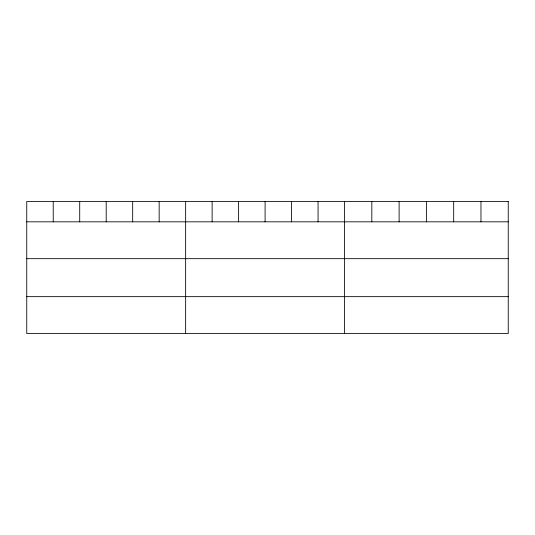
<?xml version="1.0" encoding="UTF-8"?>
<svg xmlns="http://www.w3.org/2000/svg" width="535" height="535" viewBox="0 0 535 535"><rect width="100%" height="100%" fill="white"/><g stroke="black" fill="none" stroke-linecap="round" stroke-linejoin="round"><path stroke-width="0.8" d="M26.75 221.824L508.25 221.824M26.75 258.679L508.25 258.679M26.75 296.651L508.25 296.651M480.965 201.488L480.965 221.824M453.68 201.488L453.68 221.824M426.395 201.488L426.395 221.824M399.11 201.488L399.11 221.824M371.825 201.488L371.825 221.824M344.54 201.488L344.54 333.512M318.058 201.488L318.058 221.824M291.575 201.488L291.575 221.824M265.092 201.488L265.092 221.824M238.61 201.488L238.61 221.824M212.127 201.488L212.127 221.824M185.645 201.488L185.645 333.512M159.162 201.488L159.162 221.824M132.68 201.488L132.68 221.824M106.198 201.488L106.198 221.824M79.715 201.488L79.715 221.824M53.232 201.488L53.232 221.824M508.25 201.488L26.75 201.488L26.75 333.512L508.25 333.512L508.25 201.488"/></g></svg>
